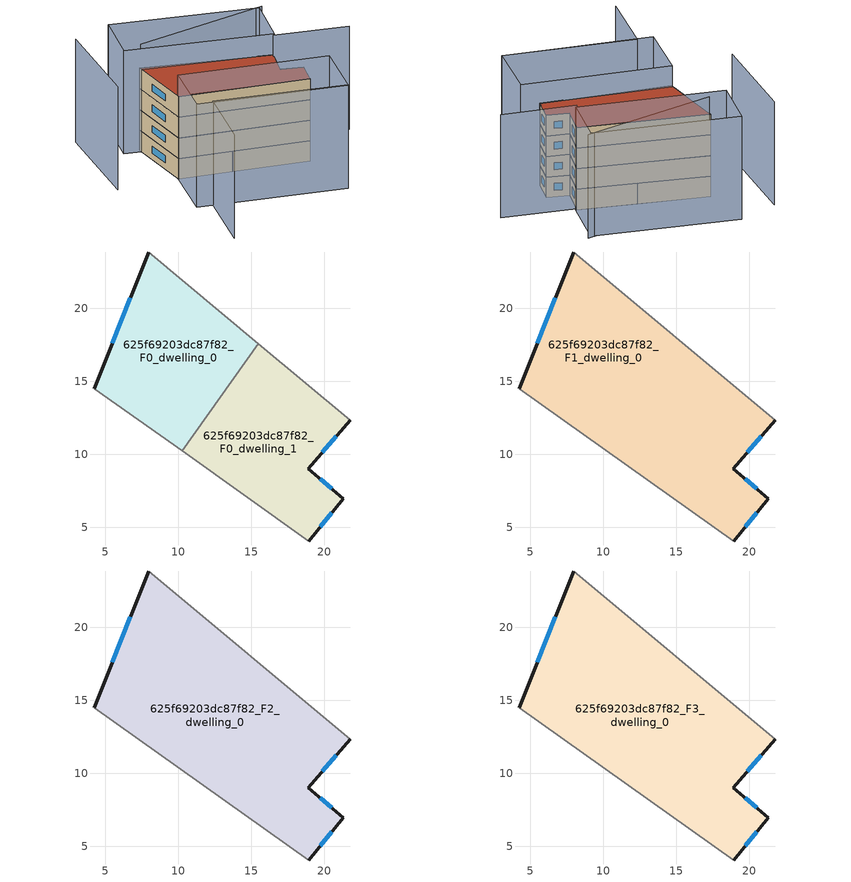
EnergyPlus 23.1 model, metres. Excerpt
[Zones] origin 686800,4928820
625f69203dc87f82_F0_dwelling_0
 floor ground (EU_floor_Construction): 10.27,10.23 15.5,17.57 7.97,23.86 4.26,14.51 z0
 wall outside (EU_wall_Construction): 4.26,14.51 7.97,23.86 z0:3
 wall adiabatic (EU_wall_Construction): 10.27,10.23 4.26,14.51 / 7.97,23.86 15.5,17.57 z0:3
 wall to 625f69203dc87f82_F0_dwelling_1 (EU_wall_Construction): 15.5,17.57 10.27,10.23 z0:3
 window (EU_Window_Construction): 5.5,17.62 6.73,20.74 z1:2
625f69203dc87f82_F0_dwelling_1
 floor ground (EU_floor_Construction): 18.94,4.07 21.31,6.98 18.92,9.03 21.78,12.34 15.5,17.57 10.27,10.23 z0
 wall outside (EU_wall_Construction): 21.78,12.34 18.92,9.03 21.31,6.98 18.94,4.07 z0:3
 wall adiabatic (EU_wall_Construction): 18.94,4.07 10.27,10.23 / 15.5,17.57 21.78,12.34 z0:3
 window (EU_Window_Construction): 20.83,11.23 19.87,10.13 / 19.72,8.34 20.51,7.66 / 20.52,6.01 19.73,5.04 z1:2
625f69203dc87f82_F1_dwelling_0
 floor to 625f69203dc87f82_F0_dwelling_0 (EU_floor_Construction): 10.27,10.23 15.5,17.57 7.97,23.86 4.26,14.51 z3
 floor to 625f69203dc87f82_F0_dwelling_1 (EU_floor_Construction): 18.94,4.07 21.31,6.98 18.92,9.03 21.78,12.34 15.5,17.57 10.27,10.23 z3
 wall outside (EU_wall_Construction): 4.26,14.51 7.97,23.86 / 21.78,12.34 18.92,9.03 21.31,6.98 18.94,4.07 z3:6
 wall adiabatic (EU_wall_Construction): 18.94,4.07 4.26,14.51 / 7.97,23.86 21.78,12.34 z3:6
 window (EU_Window_Construction): 5.5,17.62 6.73,20.74 / 20.83,11.23 19.87,10.13 / 19.72,8.34 20.51,7.66 / 20.52,6.01 19.73,5.04 z4:5
625f69203dc87f82_F2_dwelling_0
 floor to 625f69203dc87f82_F1_dwelling_0 (EU_floor_Construction): 18.94,4.07 21.31,6.98 18.92,9.03 21.78,12.34 7.97,23.86 4.26,14.51 z6
 wall outside (EU_wall_Construction): 4.26,14.51 7.97,23.86 / 21.78,12.34 18.92,9.03 21.31,6.98 18.94,4.07 z6:9
 wall adiabatic (EU_wall_Construction): 18.94,4.07 4.26,14.51 / 7.97,23.86 21.78,12.34 z6:9
 window (EU_Window_Construction): 5.5,17.62 6.73,20.74 / 20.83,11.23 19.87,10.13 / 19.72,8.34 20.51,7.66 / 20.52,6.01 19.73,5.04 z7:8
625f69203dc87f82_F3_dwelling_0
 floor to 625f69203dc87f82_F2_dwelling_0 (EU_floor_Construction): 18.94,4.07 21.31,6.98 18.92,9.03 21.78,12.34 7.97,23.86 4.26,14.51 z9
 wall outside (EU_wall_Construction): 4.26,14.51 7.97,23.86 / 21.78,12.34 18.92,9.03 21.31,6.98 18.94,4.07 z9:12
 wall adiabatic (EU_wall_Construction): 18.94,4.07 4.26,14.51 / 7.97,23.86 21.78,12.34 z9:12
 window (EU_Window_Construction): 5.5,17.62 6.73,20.74 / 20.83,11.23 19.87,10.13 / 19.72,8.34 20.51,7.66 / 20.52,6.01 19.73,5.04 z10:11
 roof outside (EU_roof_Construction): 21.78,12.34 18.92,9.03 21.31,6.98 18.94,4.07 4.26,14.51 7.97,23.86 z12
shading: -5.22,-1.89 1,6.37 / 1,6.37 15.65,-4.68 / 29.69,5.86 21.4,12.07 / 27.48,18.57 8.79,24.24 / 4.82,31.89 -3.03,18.92 / 21,2.54 15.63,-4.7 / 15.63,-4.7 -0.9,7.55 / -0.9,7.55 4.47,14.79 / 4.47,14.79 21,2.54 / 10.89,31.17 26.89,18.58 / 26.89,18.58 21.9,12.24 / 21.9,12.24 5.9,24.83 / 5.9,24.83 10.89,31.17 z0:15
[Building]
EU S2 Campaign: North Axis=0; Terrain=City; Solar Distribution=FullExterior
[Site:Location]
Bologna: Latitude=44.5; Longitude=11.25; Time Zone=1; Elevation=37
[SizingPeriod:WeatherFileDays]
AnnualSizingPeriod: Begin Month=1; Begin Day of Month=1; End Month=12; End Day of Month=31; Day of Week for Start Day=Monday; Use Weather File Daylight Saving Period=No; Use Weather File Rain and Snow Indicators=No
[MATERIAL]
EU_InternalMass_Material: Roughness=MediumRough; Thickness=0.1; Conductivity=1; Density=1800; Specific Heat=900; Thermal Absorptance=0.9; Solar Absorptance=0.7; Visible Absorptance=0.7
[MATERIAL:NOMASS] Roughness=MediumRough; Thermal Absorptance=0.9; Solar Absorptance=0.7; Visible Absorptance=0.7
Name | Thermal Resistance
EU_wall_NoMass | 0.937881
EU_roof_NoMass | 0.548572
EU_floor_NoMass | 0.71348
[WINDOWMATERIAL:SIMPLEGLAZINGSYSTEM]
EU_Window_SimpleGlazing: UFactor=4.25633; Solar Heat Gain Coefficient=0.85; Visible Transmittance=0.85
[CONSTRUCTION]
EU_wall_Construction: EU_wall_NoMass
EU_roof_Construction: EU_roof_NoMass
EU_floor_Construction: EU_floor_NoMass
EU_InternalMass_Construction: EU_InternalMass_Material
EU_Window_Construction: EU_Window_SimpleGlazing
[ZONE] Type=1; Multiplier=1; Ceiling Height=autocalculate; Floor Area=autocalculate; Part of Total Floor Area=Yes
Name | Volume
625f69203dc87f82_F0_dwelling_0 | 240.365
625f69203dc87f82_F1_dwelling_0 | 480.717
625f69203dc87f82_F2_dwelling_0; 625f69203dc87f82_F3_dwelling_0 | 480.716
625f69203dc87f82_F0_dwelling_1 | 240.361
[INTERNALMASS] Construction=EU_InternalMass_Construction
Name | Zone or ZoneList | Surface Area
625f69203dc87f82_F0_dwelling_0_EU_InternalMass | 625f69203dc87f82_F0_dwelling_0 | 80.1219
625f69203dc87f82_F0_dwelling_1_EU_InternalMass | 625f69203dc87f82_F0_dwelling_1 | 80.1203
625f69203dc87f82_F1_dwelling_0_EU_InternalMass | 625f69203dc87f82_F1_dwelling_0 | 160.239
625f69203dc87f82_F2_dwelling_0_EU_InternalMass | 625f69203dc87f82_F2_dwelling_0 | 160.239
625f69203dc87f82_F3_dwelling_0_EU_InternalMass | 625f69203dc87f82_F3_dwelling_0 | 160.239
[OTHEREQUIPMENT] Fuel Type=Electricity; Design Level Calculation Method=Watts/Area; Power per Zone Floor Area=1; Fraction Latent=0; Fraction Radiant=0; Fraction Lost=0; Carbon Dioxide Generation Rate=0; EndUse Subcategory=EU_Step8_InternalGains
Name | Zone or ZoneList or Space or SpaceList | Schedule
EU_Step8_InternalGain_625f69203dc87f82_F0_dwelling_0_f000 | 625f69203dc87f82_F0_dwelling_0 | EU_Step8_GainSchedule_625f69203dc87f82_F0_dwelling_0_f000
EU_Step8_InternalGain_625f69203dc87f82_F0_dwelling_1_f000 | 625f69203dc87f82_F0_dwelling_1 | EU_Step8_GainSchedule_625f69203dc87f82_F0_dwelling_1_f000
EU_Step8_InternalGain_625f69203dc87f82_F1_dwelling_0_f000 | 625f69203dc87f82_F1_dwelling_0 | EU_Step8_GainSchedule_625f69203dc87f82_F1_dwelling_0_f000
EU_Step8_InternalGain_625f69203dc87f82_F2_dwelling_0_f000 | 625f69203dc87f82_F2_dwelling_0 | EU_Step8_GainSchedule_625f69203dc87f82_F2_dwelling_0_f000
EU_Step8_InternalGain_625f69203dc87f82_F3_dwelling_0_f000 | 625f69203dc87f82_F3_dwelling_0 | EU_Step8_GainSchedule_625f69203dc87f82_F3_dwelling_0_f000
[ZONEVENTILATION:DESIGNFLOWRATE] Schedule=EU_AlwaysOn; Design Flow Rate Calculation Method=AirChanges/Hour; Air Changes per Hour=0.687892; Ventilation Type=Natural; Fan Pressure Rise=0; Fan Total Efficiency=1; Constant Term Coefficient=1; Temperature Term Coefficient=0; Velocity Term Coefficient=0; Velocity Squared Term Coefficient=0; Minimum Indoor Temperature=-100; Maximum Indoor Temperature=100; Delta Temperature=-100; Minimum Outdoor Temperature=-100; Maximum Outdoor Temperature=100; Maximum Wind Speed=40
Name | Zone or ZoneList or Space or SpaceList
EU_ConstantAir_625f69203dc87f82_F0_dwelling_0 | 625f69203dc87f82_F0_dwelling_0
EU_ConstantAir_625f69203dc87f82_F0_dwelling_1 | 625f69203dc87f82_F0_dwelling_1
EU_ConstantAir_625f69203dc87f82_F1_dwelling_0 | 625f69203dc87f82_F1_dwelling_0
EU_ConstantAir_625f69203dc87f82_F2_dwelling_0 | 625f69203dc87f82_F2_dwelling_0
EU_ConstantAir_625f69203dc87f82_F3_dwelling_0 | 625f69203dc87f82_F3_dwelling_0
[HVACTEMPLATE:THERMOSTAT] Constant Heating Setpoint=20; Constant Cooling Setpoint=50
EU_HeatOnly_625f69203dc87f82_F0_dwelling_0; EU_HeatOnly_625f69203dc87f82_F0_dwelling_1; EU_HeatOnly_625f69203dc87f82_F1_dwelling_0; EU_HeatOnly_625f69203dc87f82_F2_dwelling_0; EU_HeatOnly_625f69203dc87f82_F3_dwelling_0
[HVACTEMPLATE:ZONE:IDEALLOADSAIRSYSTEM] System Availability Schedule=EU_AlwaysOn; Maximum Heating Supply Air Temperature=50; Minimum Cooling Supply Air Temperature=13; Maximum Heating Supply Air Humidity Ratio=0.0156; Minimum Cooling Supply Air Humidity Ratio=0.0077; Heating Limit=NoLimit; Cooling Limit=NoLimit; Heating Availability Schedule=EU_AlwaysOn; Cooling Availability Schedule=EU_CoolingOff; Dehumidification Control Type=ConstantSensibleHeatRatio; Cooling Sensible Heat Ratio=0.7; Dehumidification Setpoint=60; Humidification Control Type=None; Humidification Setpoint=30; Outdoor Air Method=None; Outdoor Air Flow Rate per Person=0.00944; Outdoor Air Flow Rate per Zone Floor Area=0; Outdoor Air Flow Rate per Zone=0; Demand Controlled Ventilation Type=None; Outdoor Air Economizer Type=NoEconomizer; Heat Recovery Type=None; Sensible Heat Recovery Effectiveness=0.7; Latent Heat Recovery Effectiveness=0.65
Name | Template Thermostat
625f69203dc87f82_F0_dwelling_0 | EU_HeatOnly_625f69203dc87f82_F0_dwelling_0
625f69203dc87f82_F0_dwelling_1 | EU_HeatOnly_625f69203dc87f82_F0_dwelling_1
625f69203dc87f82_F1_dwelling_0 | EU_HeatOnly_625f69203dc87f82_F1_dwelling_0
625f69203dc87f82_F2_dwelling_0 | EU_HeatOnly_625f69203dc87f82_F2_dwelling_0
625f69203dc87f82_F3_dwelling_0 | EU_HeatOnly_625f69203dc87f82_F3_dwelling_0
[SIZING:ZONE] Zone Cooling Design Supply Air Temperature Input Method=SupplyAirTemperature; Zone Cooling Design Supply Air Temperature=13; Zone Heating Design Supply Air Temperature Input Method=SupplyAirTemperature; Zone Heating Design Supply Air Temperature=50; Zone Cooling Design Supply Air Humidity Ratio=0.008; Zone Heating Design Supply Air Humidity Ratio=0.008; Cooling Design Air Flow Method=DesignDay; Cooling Design Air Flow Rate=0; Cooling Minimum Air Flow per Zone Floor Area=0.000762; Cooling Minimum Air Flow=0; Cooling Minimum Air Flow Fraction=0.2; Heating Design Air Flow Method=DesignDay; Heating Design Air Flow Rate=0; Heating Maximum Air Flow per Zone Floor Area=0.002032; Heating Maximum Air Flow=0.141576; Heating Maximum Air Flow Fraction=0.3; Account for Dedicated Outdoor Air System=No; Dedicated Outdoor Air System Control Strategy=NeutralSupplyAir; Dedicated Outdoor Air Low Setpoint Temperature for Design=autosize; Dedicated Outdoor Air High Setpoint Temperature for Design=autosize; Zone Load Sizing Method=Sensible Load Only No Latent Load; Zone Latent Cooling Design Supply Air Humidity Ratio Input Method=HumidityRatioDifference; Zone Cooling Design Supply Air Humidity Ratio Difference=0.005; Zone Latent Heating Design Supply Air Humidity Ratio Input Method=HumidityRatioDifference; Zone Humidification Design Supply Air Humidity Ratio Difference=0.005
625f69203dc87f82_F0_dwelling_0; 625f69203dc87f82_F0_dwelling_1; 625f69203dc87f82_F1_dwelling_0; 625f69203dc87f82_F2_dwelling_0; 625f69203dc87f82_F3_dwelling_0
[SCHEDULE:CONSTANT]
Name | Hourly Value
EU_AlwaysOn | 1
EU_CoolingOff | 0
[SCHEDULE:FILE] Column Number=1; Rows to Skip at Top=0; Number of Hours of Data=8760; Column Separator=Comma; Interpolate to Timestep=No; Minutes per Item=60; Adjust Schedule for Daylight Savings=Yes
Name | File
EU_Step8_GainSchedule_625f69203dc87f82_F0_dwelling_0_f000 | ../../schedules/625f69203dc87f82/625f69203dc87f82_F0_dwelling_0_f000_gain.csv
EU_Step8_GainSchedule_625f69203dc87f82_F0_dwelling_1_f000 | ../../schedules/625f69203dc87f82/625f69203dc87f82_F0_dwelling_1_f000_gain.csv
EU_Step8_GainSchedule_625f69203dc87f82_F1_dwelling_0_f000 | ../../schedules/625f69203dc87f82/625f69203dc87f82_F1_dwelling_0_f000_gain.csv
EU_Step8_GainSchedule_625f69203dc87f82_F2_dwelling_0_f000 | ../../schedules/625f69203dc87f82/625f69203dc87f82_F2_dwelling_0_f000_gain.csv
EU_Step8_GainSchedule_625f69203dc87f82_F3_dwelling_0_f000 | ../../schedules/625f69203dc87f82/625f69203dc87f82_F3_dwelling_0_f000_gain.csv
